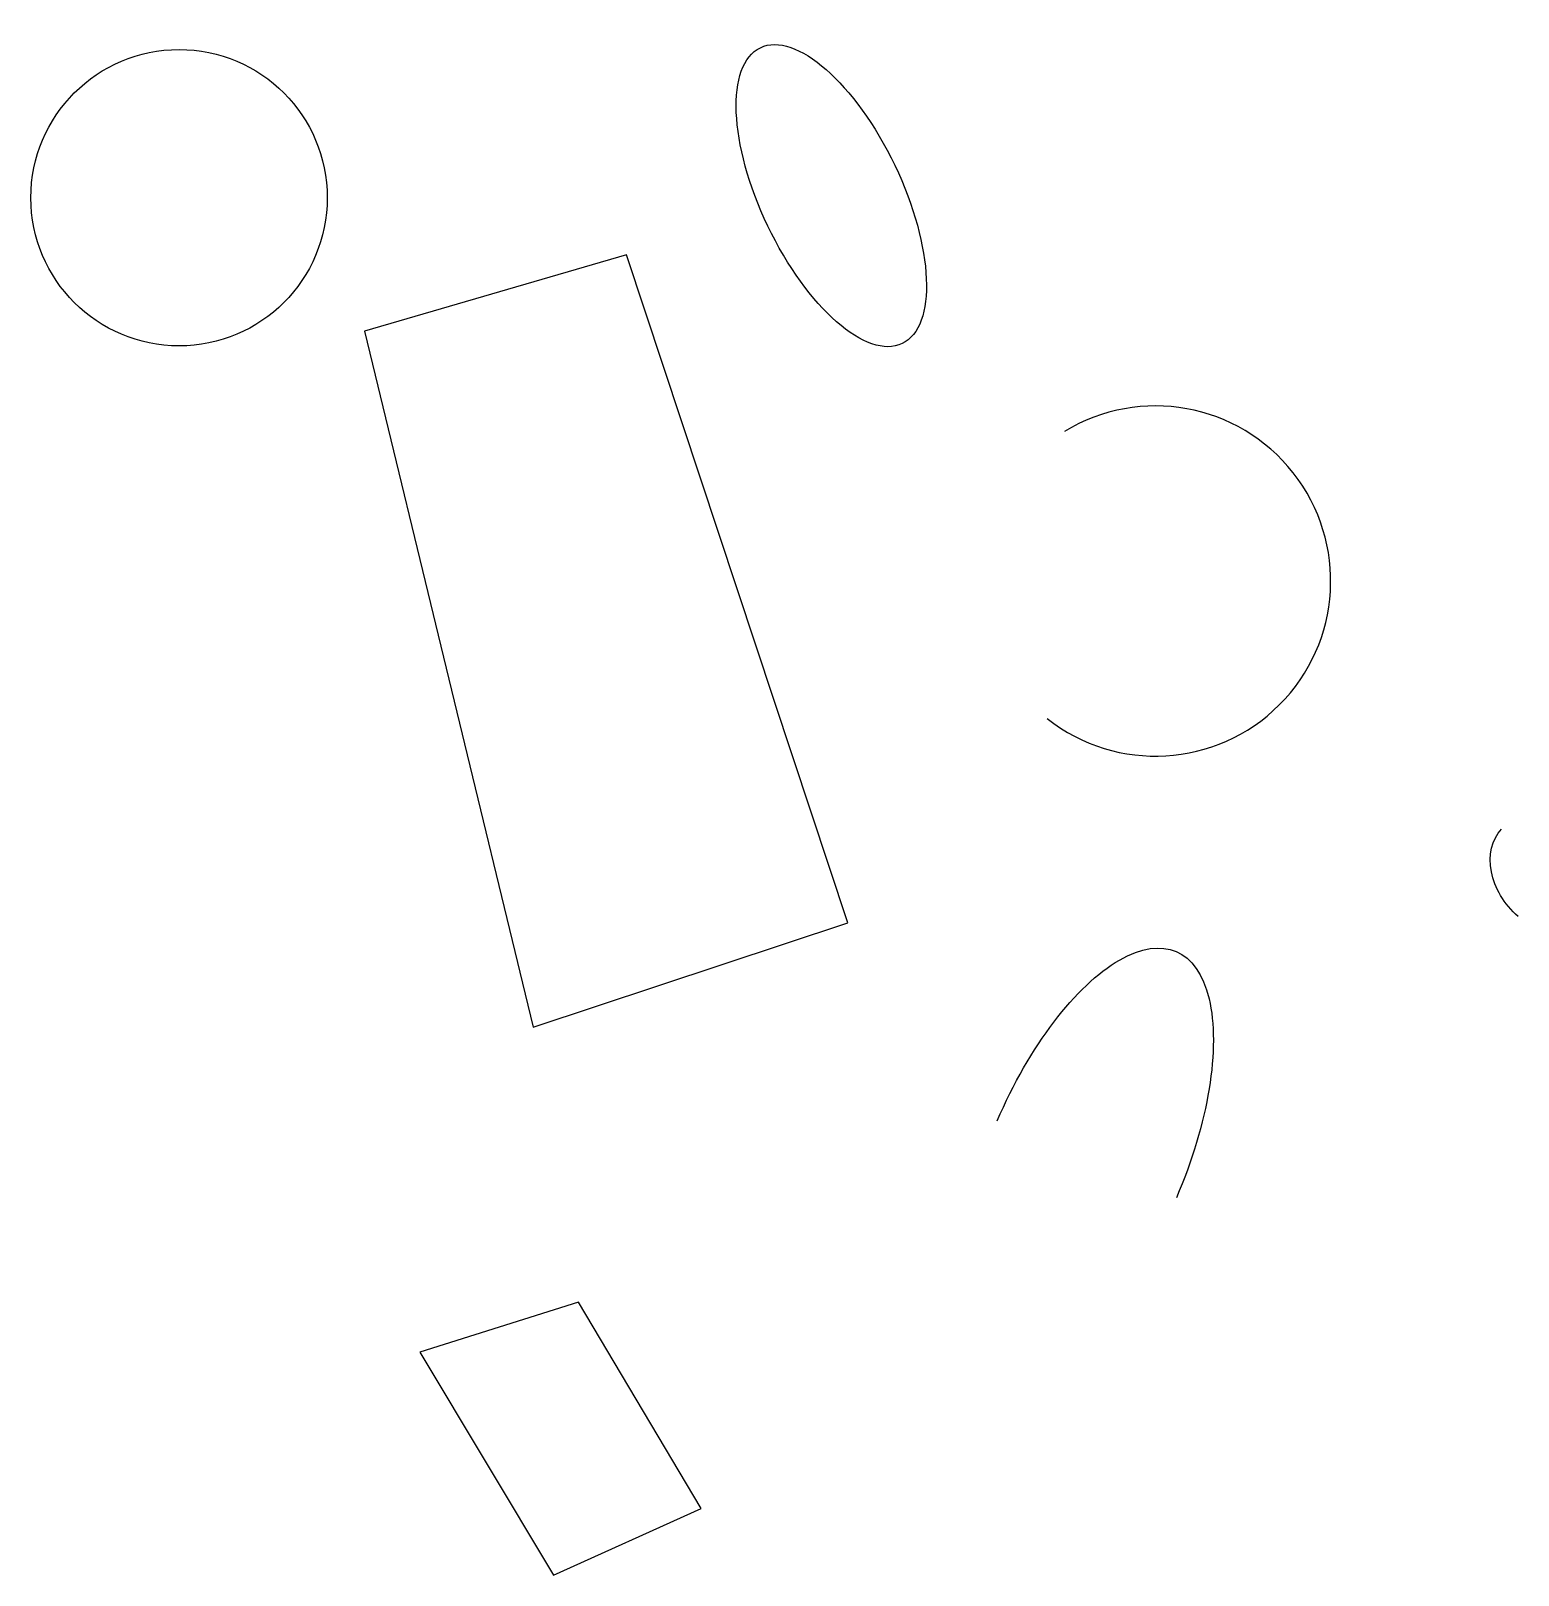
# Model space of a CAD drawing. Header units: metres. Extents: x -464835 to -464604, y -1183028 to -1182789.
import ezdxf

# ---------------------------------------------------------------- set-up
doc = ezdxf.new("R2010")
doc.units = ezdxf.units.M
doc.header["$MEASUREMENT"] = 0

msp = doc.modelspace()

# ---------------------------------------------------------------- linework, layer by layer
for p, q in [((-464742.364647, -1182823.791312), (-464782.901269, -1182835.584709)), ((-464708.135274, -1182927.134628), (-464742.364647, -1182823.791312)), ((-464782.901269, -1182835.584709), (-464756.797624, -1182943.252571)), ((-464756.797624, -1182943.252571), (-464708.135274, -1182927.134628)), ((-464749.833631, -1182985.783795), (-464774.32594, -1182993.520407)), ((-464730.819865, -1183017.697323), (-464749.833631, -1182985.783795)), ((-464774.32594, -1182993.520407), (-464753.700838, -1183028.012807)), ((-464753.700838, -1183028.012807), (-464730.819865, -1183017.697323))]:
    msp.add_line(p, q)
msp.add_circle((-464811.583052, -1182814.953741), 22.920925)
msp.add_arc((-464660.565612, -1182874.247626), 27.08287, 231.774095, 121.349846)
msp.add_ellipse((-464710.713412, -1182814.631382), major_axis=(10.957085, -22.88748), ratio=0.4290020925)
at = {"extrusion": (0, 0, -1)}
for centre, major_axis, ratio, end_param in [((-464598.902024, -1182919.801225), (-8.167229, 7.192894), 0.7770295391, 6.2831853072), ((-464671.20043, -1182963.702212), (13.830811, 32.138151), 0.4311850538, 7.853981634)]:
    msp.add_ellipse(centre, major_axis=major_axis, ratio=ratio, start_param=4.7123889804, end_param=end_param, dxfattribs=at)

doc.saveas('drawing.dxf')
